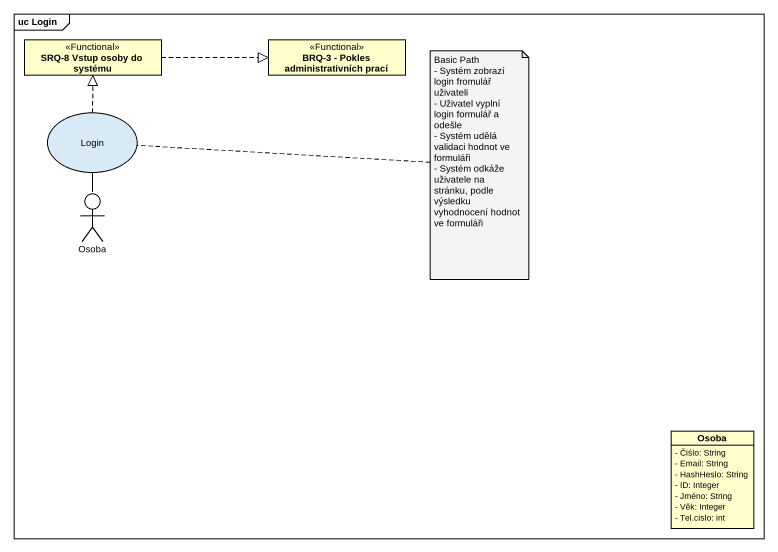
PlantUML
@startuml
mainframe uc Login
allowmixing
hide circle
hide empty members
skinparam classAttributeIconSize 0
class "SRQ-8 Vstup osoby do systému" as SRQ_8_Vstup_osoby_do_systému <<Functional>>
class "BRQ-3 - Pokles administrativních prací" as BRQ_3_Pokles <<Functional>>
usecase Login
actor Osoba
class "Osoba" as Osoba_2 {
  - Čiślo: String
  - Email: String
  - HashHeslo: String
  - ID: Integer
  - Jméno: String
  - Věk: Integer
  - Tel.cislo: int
}
SRQ_8_Vstup_osoby_do_systému .right.|> BRQ_3_Pokles
Login .up.|> SRQ_8_Vstup_osoby_do_systému
Osoba -up- Login
note right of Login
  Basic Path
  - Systém zobrazí login fromulář uživateli
  - Uživatel vyplní login formulář a odešle
  - Systém udělá validaci hodnot ve formuláři
  - Systém odkáže uživatele na stránku, podle výsledku vyhodnocení hodnot ve formuláři
end note
@enduml
